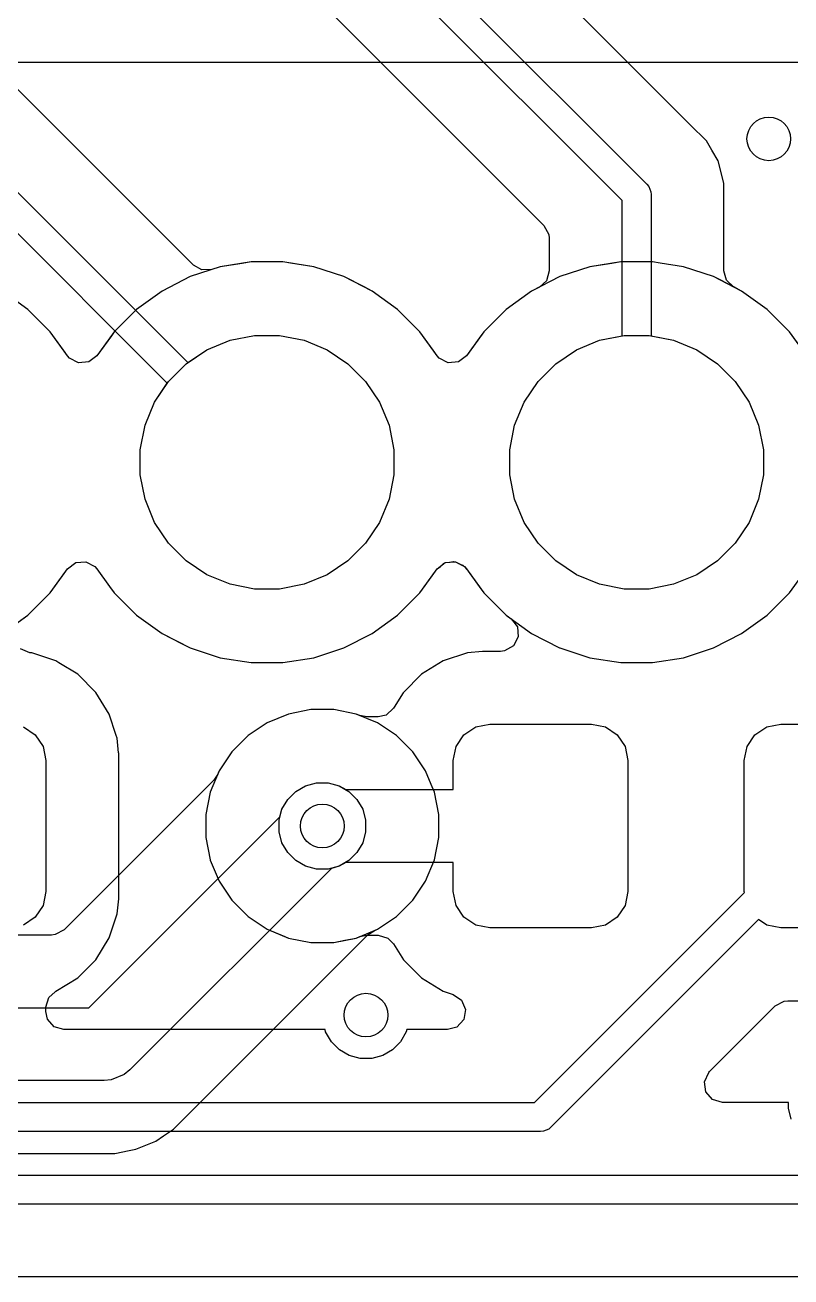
# Model space of a CAD drawing. Header units: inches. Extents: x 6.57 to 9.79, y -8.72 to -3.17.
# Drawn here: x 9.0731 to 9.2803, y -8.7244 to -8.3856 of the extents above; entities that cross this region are included whole.
import ezdxf

# ---------------------------------------------------------------- set-up
doc = ezdxf.new("R2010")
doc.units = ezdxf.units.IN
doc.header["$MEASUREMENT"] = 0
doc.layers.add('In1.Cu', color=91, linetype='CONTINUOUS', true_color=0x7fc87f)

msp = doc.modelspace()

# ---------------------------------------------------------------- linework, layer by layer
at = {"layer": 'In1.Cu', "linetype": 'CONTINUOUS'}
for p, q in [((8.69281, -8.0526), (9.11717, -8.47695)), ((9.1116, -8.48252), (8.68609, -8.05701)), ((9.25293, -8.41241), (9.01345, -8.17293)), ((8.99231, -8.17966), (9.24137, -8.42871)), ((9.23465, -8.43313), (8.98559, -8.18407)), ((9.11869, -8.45061), (8.97206, -8.30398)), ((9.09191, -8.31826), (9.21351, -8.43986)), ((8.59064, -8.39569), (9.4672, -8.39569)), ((9.2531, -8.41258), (9.25293, -8.41241)), ((9.25293, -8.41241), (9.25293, -8.41241)), ((9.2575, -8.41698), (9.2531, -8.41258)), ((9.2531, -8.41258), (9.2531, -8.41258)), ((9.25896, -8.41951), (9.2575, -8.41698)), ((9.26061, -8.42237), (9.25896, -8.41951)), ((9.26222, -8.42838), (9.26061, -8.42237)), ((9.24137, -8.42871), (9.24186, -8.42931)), ((9.26222, -8.435), (9.26222, -8.42838)), ((9.26222, -8.42838), (9.26222, -8.42838)), ((9.24186, -8.42931), (9.24244, -8.43073)), ((9.24244, -8.43073), (9.24252, -8.4315)), ((9.24252, -8.4315), (9.24252, -8.46971)), ((9.23465, -8.46971), (9.23465, -8.43313)), ((9.26222, -8.45216), (9.26222, -8.435)), ((9.26222, -8.435), (9.26222, -8.435)), ((9.21351, -8.43986), (9.21483, -8.44227)), ((9.21483, -8.44227), (9.21494, -8.44331)), ((9.21494, -8.44331), (9.21494, -8.45216)), ((9.12589, -8.45107), (9.11778, -8.4537)), ((9.12589, -8.45107), (9.11778, -8.4537)), ((9.12589, -8.45107), (9.11778, -8.4537)), ((9.1209, -8.45187), (9.11869, -8.45061)), ((9.12365, -8.4518), (9.1209, -8.45187)), ((9.12589, -8.45107), (9.12365, -8.4518)), ((9.13374, -8.44982), (9.12589, -8.45107)), ((9.13189, -8.45012), (9.12589, -8.45107)), ((9.13151, -8.45018), (9.12589, -8.45107)), ((9.13151, -8.45018), (9.12589, -8.45107)), ((9.12589, -8.45107), (9.12589, -8.45107)), ((9.12589, -8.45107), (9.12589, -8.45107)), ((9.12589, -8.45107), (9.12589, -8.45107)), ((9.13432, -8.44973), (9.13151, -8.45018)), ((9.13432, -8.44973), (9.13151, -8.45018)), ((9.13432, -8.44973), (9.13189, -8.45012)), ((9.13432, -8.44973), (9.13374, -8.44982)), ((9.14285, -8.44973), (9.13432, -8.44973)), ((9.14285, -8.44973), (9.13432, -8.44973)), ((9.14285, -8.44973), (9.13432, -8.44973)), ((9.14285, -8.44973), (9.13432, -8.44973)), ((9.14496, -8.45007), (9.14285, -8.44973)), ((9.14342, -8.44982), (9.14285, -8.44973)), ((9.14496, -8.45007), (9.14285, -8.44973)), ((9.14496, -8.45007), (9.14285, -8.44973)), ((9.15128, -8.45107), (9.14342, -8.44982)), ((9.15128, -8.45107), (9.14496, -8.45007)), ((9.15128, -8.45107), (9.14496, -8.45007)), ((9.15128, -8.45107), (9.14496, -8.45007)), ((9.15939, -8.4537), (9.15128, -8.45107)), ((9.15939, -8.4537), (9.15128, -8.45107)), ((9.15939, -8.4537), (9.15128, -8.45107)), ((9.15939, -8.4537), (9.15128, -8.45107)), ((9.21494, -8.45216), (9.21417, -8.4548)), ((9.22589, -8.45107), (9.21778, -8.4537)), ((9.22589, -8.45107), (9.21778, -8.4537)), ((9.22589, -8.45107), (9.21778, -8.4537)), ((9.23189, -8.45012), (9.22589, -8.45107)), ((9.23151, -8.45018), (9.22589, -8.45107)), ((9.23151, -8.45018), (9.22589, -8.45107)), ((9.22589, -8.45107), (9.22589, -8.45107)), ((9.22589, -8.45107), (9.22589, -8.45107)), ((9.22589, -8.45107), (9.22589, -8.45107)), ((9.23432, -8.44973), (9.23151, -8.45018)), ((9.23432, -8.44973), (9.23151, -8.45018)), ((9.23432, -8.44973), (9.23189, -8.45012)), ((9.24285, -8.44973), (9.23432, -8.44973)), ((9.24285, -8.44973), (9.23432, -8.44973)), ((9.24285, -8.44973), (9.23432, -8.44973)), ((9.24496, -8.45007), (9.24285, -8.44973)), ((9.24496, -8.45007), (9.24285, -8.44973)), ((9.24496, -8.45007), (9.24285, -8.44973)), ((9.25128, -8.45107), (9.24496, -8.45007)), ((9.25128, -8.45107), (9.24496, -8.45007)), ((9.25128, -8.45107), (9.24496, -8.45007)), ((9.25939, -8.4537), (9.25128, -8.45107)), ((9.25939, -8.4537), (9.25128, -8.45107)), ((9.25939, -8.4537), (9.25128, -8.45107)), ((9.26289, -8.45462), (9.26222, -8.45216)), ((9.11778, -8.4537), (9.11017, -8.45758)), ((9.11778, -8.4537), (9.11017, -8.45758)), ((9.11778, -8.4537), (9.11017, -8.45758)), ((9.16487, -8.45649), (9.15939, -8.4537)), ((9.16699, -8.45758), (9.15939, -8.4537)), ((9.16699, -8.45758), (9.15939, -8.4537)), ((9.16699, -8.45758), (9.15939, -8.4537)), ((9.21778, -8.4537), (9.21017, -8.45758)), ((9.21778, -8.4537), (9.21017, -8.45758)), ((9.21778, -8.4537), (9.21017, -8.45758)), ((9.21417, -8.4548), (9.21228, -8.45651)), ((9.26487, -8.45649), (9.25939, -8.4537)), ((9.26699, -8.45758), (9.25939, -8.4537)), ((9.26699, -8.45758), (9.25939, -8.4537)), ((9.26489, -8.45651), (9.26289, -8.45462)), ((9.07389, -8.46259), (9.06699, -8.45758)), ((9.07389, -8.46259), (9.06699, -8.45758)), ((9.07389, -8.46259), (9.06699, -8.45758)), ((9.11017, -8.45758), (9.10327, -8.46259)), ((9.11017, -8.45758), (9.10327, -8.46259)), ((9.11017, -8.45758), (9.10327, -8.46259)), ((9.16699, -8.45758), (9.16487, -8.45649)), ((9.17389, -8.46259), (9.16699, -8.45758)), ((9.17389, -8.46259), (9.16699, -8.45758)), ((9.16699, -8.45758), (9.16699, -8.45758)), ((9.17389, -8.46259), (9.16699, -8.45758)), ((9.17389, -8.46259), (9.16699, -8.45758)), ((9.21017, -8.45758), (9.20327, -8.46259)), ((9.21017, -8.45758), (9.20327, -8.46259)), ((9.21017, -8.45758), (9.20327, -8.46259)), ((9.21017, -8.45758), (9.20327, -8.46259)), ((9.21228, -8.45651), (9.21017, -8.45758)), ((9.26699, -8.45758), (9.26487, -8.45649)), ((9.26699, -8.45758), (9.26489, -8.45651)), ((9.27389, -8.46259), (9.26699, -8.45758)), ((9.27389, -8.46259), (9.26699, -8.45758)), ((9.26699, -8.45758), (9.26699, -8.45758)), ((9.26699, -8.45758), (9.26699, -8.45758)), ((9.27389, -8.46259), (9.26699, -8.45758)), ((9.27389, -8.46259), (9.26699, -8.45758)), ((9.07993, -8.46862), (9.07389, -8.46259)), ((9.07993, -8.46862), (9.07389, -8.46259)), ((9.07993, -8.46862), (9.07389, -8.46259)), ((9.10327, -8.46259), (9.09724, -8.46862)), ((9.10327, -8.46259), (9.09724, -8.46862)), ((9.10327, -8.46259), (9.09724, -8.46862)), ((9.17993, -8.46862), (9.17389, -8.46259)), ((9.17993, -8.46862), (9.17389, -8.46259)), ((9.17993, -8.46862), (9.17389, -8.46259)), ((9.17993, -8.46862), (9.17389, -8.46259)), ((9.20327, -8.46259), (9.19724, -8.46862)), ((9.20327, -8.46259), (9.19724, -8.46862)), ((9.20327, -8.46259), (9.19724, -8.46862)), ((9.20327, -8.46259), (9.19724, -8.46862)), ((9.27993, -8.46862), (9.27389, -8.46259)), ((9.27993, -8.46862), (9.27389, -8.46259)), ((9.27993, -8.46862), (9.27389, -8.46259)), ((9.27993, -8.46862), (9.27389, -8.46259)), ((9.08373, -8.47386), (9.07993, -8.46862)), ((9.08351, -8.47356), (9.07993, -8.46862)), ((9.08373, -8.47386), (9.07993, -8.46862)), ((9.09724, -8.46862), (9.09442, -8.47251)), ((9.09724, -8.46862), (9.09442, -8.47251)), ((9.09724, -8.46862), (9.09646, -8.4697)), ((9.09724, -8.46862), (9.09724, -8.46862)), ((9.09724, -8.46862), (9.09724, -8.46862)), ((9.09724, -8.46862), (9.09724, -8.46862)), ((9.09724, -8.46862), (9.09724, -8.46862)), ((9.09724, -8.46862), (9.09724, -8.46862)), ((9.09724, -8.46862), (9.09724, -8.46862)), ((9.18373, -8.47386), (9.17993, -8.46862)), ((9.18351, -8.47356), (9.17993, -8.46862)), ((9.18373, -8.47386), (9.17993, -8.46862)), ((9.18373, -8.47386), (9.17993, -8.46862)), ((9.19724, -8.46862), (9.19442, -8.47251)), ((9.19724, -8.46862), (9.19442, -8.47251)), ((9.19724, -8.46862), (9.19442, -8.47251)), ((9.19724, -8.46862), (9.19646, -8.4697)), ((9.19724, -8.46862), (9.19724, -8.46862)), ((9.19724, -8.46862), (9.19724, -8.46862)), ((9.19724, -8.46862), (9.19724, -8.46862)), ((9.19724, -8.46862), (9.19724, -8.46862)), ((9.19724, -8.46862), (9.19724, -8.46862)), ((9.19724, -8.46862), (9.19724, -8.46862)), ((9.19724, -8.46862), (9.19724, -8.46862)), ((9.19724, -8.46862), (9.19724, -8.46862)), ((9.28373, -8.47386), (9.27993, -8.46862)), ((9.28351, -8.47356), (9.27993, -8.46862)), ((9.28373, -8.47386), (9.27993, -8.46862)), ((9.28373, -8.47386), (9.27993, -8.46862)), ((9.09646, -8.4697), (9.09253, -8.4751)), ((9.09442, -8.47251), (9.09253, -8.4751)), ((9.09442, -8.47251), (9.09253, -8.4751)), ((9.12232, -8.47351), (9.12857, -8.47092)), ((9.12232, -8.47351), (9.12857, -8.47092)), ((9.12232, -8.47351), (9.12857, -8.47092)), ((9.12232, -8.47351), (9.12857, -8.47092)), ((9.12857, -8.47092), (9.1352, -8.4696)), ((9.12857, -8.47092), (9.1352, -8.4696)), ((9.12857, -8.47092), (9.1352, -8.4696)), ((9.12857, -8.47092), (9.1352, -8.4696)), ((9.1352, -8.4696), (9.14196, -8.4696)), ((9.1352, -8.4696), (9.14196, -8.4696)), ((9.1352, -8.4696), (9.14196, -8.4696)), ((9.1352, -8.4696), (9.14196, -8.4696)), ((9.14196, -8.4696), (9.1486, -8.47092)), ((9.14196, -8.4696), (9.1486, -8.47092)), ((9.14196, -8.4696), (9.1486, -8.47092)), ((9.14196, -8.4696), (9.1486, -8.47092)), ((9.1486, -8.47092), (9.15485, -8.47351)), ((9.1486, -8.47092), (9.15485, -8.47351)), ((9.1486, -8.47092), (9.15485, -8.47351)), ((9.1486, -8.47092), (9.15485, -8.47351)), ((9.19646, -8.4697), (9.19253, -8.4751)), ((9.19442, -8.47251), (9.19253, -8.4751)), ((9.19442, -8.47251), (9.19253, -8.4751)), ((9.19442, -8.47251), (9.19253, -8.4751)), ((9.22232, -8.47351), (9.22857, -8.47092)), ((9.22232, -8.47351), (9.22857, -8.47092)), ((9.22232, -8.47351), (9.22857, -8.47092)), ((9.22232, -8.47351), (9.22857, -8.47092)), ((9.22857, -8.47092), (9.2352, -8.4696)), ((9.22857, -8.47092), (9.2352, -8.4696)), ((9.22857, -8.47092), (9.2352, -8.4696)), ((9.22857, -8.47092), (9.23465, -8.46971)), ((9.2352, -8.4696), (9.24196, -8.4696)), ((9.2352, -8.4696), (9.24196, -8.4696)), ((9.2352, -8.4696), (9.24196, -8.4696)), ((9.24196, -8.4696), (9.2486, -8.47092)), ((9.24196, -8.4696), (9.2486, -8.47092)), ((9.24196, -8.4696), (9.2486, -8.47092)), ((9.24252, -8.46971), (9.2486, -8.47092)), ((9.2486, -8.47092), (9.25485, -8.47351)), ((9.2486, -8.47092), (9.25485, -8.47351)), ((9.2486, -8.47092), (9.25485, -8.47351)), ((9.2486, -8.47092), (9.25485, -8.47351)), ((9.08463, -8.4751), (9.08351, -8.47356)), ((9.08463, -8.4751), (9.08373, -8.47386)), ((9.08463, -8.4751), (9.08373, -8.47386)), ((9.08518, -8.47573), (9.08463, -8.4751)), ((9.08518, -8.47573), (9.08463, -8.4751)), ((9.08518, -8.47573), (9.08463, -8.4751)), ((9.08761, -8.47702), (9.08518, -8.47573)), ((9.08761, -8.47702), (9.08518, -8.47573)), ((9.08761, -8.47702), (9.08518, -8.47573)), ((9.09253, -8.4751), (9.09035, -8.47678)), ((9.09253, -8.4751), (9.09035, -8.47678)), ((9.09253, -8.4751), (9.09035, -8.47678)), ((9.1167, -8.47727), (9.12232, -8.47351)), ((9.1167, -8.47727), (9.12232, -8.47351)), ((9.1167, -8.47727), (9.12232, -8.47351)), ((9.11717, -8.47695), (9.12232, -8.47351)), ((9.15485, -8.47351), (9.16047, -8.47727)), ((9.15485, -8.47351), (9.16047, -8.47727)), ((9.15485, -8.47351), (9.16047, -8.47727)), ((9.15485, -8.47351), (9.16047, -8.47727)), ((9.18463, -8.4751), (9.18351, -8.47356)), ((9.18463, -8.4751), (9.18373, -8.47386)), ((9.18463, -8.4751), (9.18373, -8.47386)), ((9.18463, -8.4751), (9.18373, -8.47386)), ((9.18518, -8.47573), (9.18463, -8.4751)), ((9.18518, -8.47573), (9.18463, -8.4751)), ((9.18518, -8.47573), (9.18463, -8.4751)), ((9.18518, -8.47573), (9.18463, -8.4751)), ((9.18761, -8.47702), (9.18518, -8.47573)), ((9.18761, -8.47702), (9.18518, -8.47573)), ((9.18761, -8.47702), (9.18518, -8.47573)), ((9.18761, -8.47702), (9.18518, -8.47573)), ((9.19253, -8.4751), (9.19035, -8.47678)), ((9.19253, -8.4751), (9.19035, -8.47678)), ((9.19253, -8.4751), (9.19035, -8.47678)), ((9.19253, -8.4751), (9.19035, -8.47678)), ((9.2167, -8.47727), (9.22232, -8.47351)), ((9.2167, -8.47727), (9.22232, -8.47351)), ((9.2167, -8.47727), (9.22232, -8.47351)), ((9.2167, -8.47727), (9.22232, -8.47351)), ((9.25485, -8.47351), (9.26047, -8.47727)), ((9.25485, -8.47351), (9.26047, -8.47727)), ((9.25485, -8.47351), (9.26047, -8.47727)), ((9.25485, -8.47351), (9.26047, -8.47727)), ((9.09035, -8.47678), (9.08761, -8.47702)), ((9.09035, -8.47678), (9.08761, -8.47702)), ((9.09035, -8.47678), (9.08761, -8.47702)), ((9.11191, -8.48205), (9.1167, -8.47727)), ((9.11191, -8.48205), (9.1167, -8.47727)), ((9.11191, -8.48205), (9.1167, -8.47727)), ((9.16047, -8.47727), (9.16525, -8.48205)), ((9.16047, -8.47727), (9.16525, -8.48205)), ((9.16047, -8.47727), (9.16525, -8.48205)), ((9.16047, -8.47727), (9.16525, -8.48205)), ((9.19035, -8.47678), (9.18761, -8.47702)), ((9.19035, -8.47678), (9.18761, -8.47702)), ((9.19035, -8.47678), (9.18761, -8.47702)), ((9.19035, -8.47678), (9.18761, -8.47702)), ((9.21191, -8.48205), (9.2167, -8.47727)), ((9.21191, -8.48205), (9.2167, -8.47727)), ((9.21191, -8.48205), (9.2167, -8.47727)), ((9.21191, -8.48205), (9.2167, -8.47727)), ((9.26047, -8.47727), (9.26525, -8.48205)), ((9.26047, -8.47727), (9.26525, -8.48205)), ((9.26047, -8.47727), (9.26525, -8.48205)), ((9.26047, -8.47727), (9.26525, -8.48205)), ((9.10816, -8.48767), (9.11191, -8.48205)), ((9.10816, -8.48767), (9.11191, -8.48205)), ((9.10816, -8.48767), (9.11191, -8.48205)), ((9.10816, -8.48767), (9.1116, -8.48252)), ((9.16525, -8.48205), (9.16901, -8.48767)), ((9.16525, -8.48205), (9.16901, -8.48767)), ((9.16525, -8.48205), (9.16901, -8.48767)), ((9.16525, -8.48205), (9.16901, -8.48767)), ((9.20816, -8.48767), (9.21191, -8.48205)), ((9.20816, -8.48767), (9.21191, -8.48205)), ((9.20816, -8.48767), (9.21191, -8.48205)), ((9.20816, -8.48767), (9.21191, -8.48205)), ((9.26525, -8.48205), (9.26901, -8.48767)), ((9.26525, -8.48205), (9.26901, -8.48767)), ((9.26525, -8.48205), (9.26901, -8.48767)), ((9.26525, -8.48205), (9.26901, -8.48767)), ((9.10557, -8.49392), (9.10816, -8.48767)), ((9.10557, -8.49392), (9.10816, -8.48767)), ((9.10557, -8.49392), (9.10816, -8.48767)), ((9.10557, -8.49392), (9.10816, -8.48767)), ((9.16901, -8.48767), (9.1716, -8.49392)), ((9.16901, -8.48767), (9.1716, -8.49392)), ((9.16901, -8.48767), (9.1716, -8.49392)), ((9.16901, -8.48767), (9.1716, -8.49392)), ((9.20557, -8.49392), (9.20816, -8.48767)), ((9.20557, -8.49392), (9.20816, -8.48767)), ((9.20557, -8.49392), (9.20816, -8.48767)), ((9.20557, -8.49392), (9.20816, -8.48767)), ((9.26901, -8.48767), (9.2716, -8.49392)), ((9.26901, -8.48767), (9.2716, -8.49392)), ((9.26901, -8.48767), (9.2716, -8.49392)), ((9.26901, -8.48767), (9.2716, -8.49392)), ((9.10425, -8.50056), (9.10557, -8.49392)), ((9.10425, -8.50056), (9.10557, -8.49392)), ((9.10425, -8.50056), (9.10557, -8.49392)), ((9.10425, -8.50056), (9.10557, -8.49392)), ((9.1716, -8.49392), (9.17292, -8.50056)), ((9.1716, -8.49392), (9.17292, -8.50056)), ((9.1716, -8.49392), (9.17292, -8.50056)), ((9.1716, -8.49392), (9.17292, -8.50056)), ((9.20425, -8.50056), (9.20557, -8.49392)), ((9.20425, -8.50056), (9.20557, -8.49392)), ((9.20425, -8.50056), (9.20557, -8.49392)), ((9.20425, -8.50056), (9.20557, -8.49392)), ((9.2716, -8.49392), (9.27292, -8.50056)), ((9.2716, -8.49392), (9.27292, -8.50056)), ((9.2716, -8.49392), (9.27292, -8.50056)), ((9.2716, -8.49392), (9.27292, -8.50056)), ((9.10425, -8.50732), (9.10425, -8.50056)), ((9.10425, -8.50732), (9.10425, -8.50056)), ((9.10425, -8.50732), (9.10425, -8.50056)), ((9.10425, -8.50732), (9.10425, -8.50056)), ((9.17292, -8.50056), (9.17292, -8.50732)), ((9.17292, -8.50056), (9.17292, -8.50732)), ((9.17292, -8.50056), (9.17292, -8.50732)), ((9.17292, -8.50056), (9.17292, -8.50732)), ((9.20425, -8.50732), (9.20425, -8.50056)), ((9.20425, -8.50732), (9.20425, -8.50056)), ((9.20425, -8.50732), (9.20425, -8.50056)), ((9.20425, -8.50732), (9.20425, -8.50056)), ((9.27292, -8.50056), (9.27292, -8.50732)), ((9.27292, -8.50056), (9.27292, -8.50732)), ((9.27292, -8.50056), (9.27292, -8.50732)), ((9.27292, -8.50056), (9.27292, -8.50732)), ((9.10557, -8.51395), (9.10425, -8.50732)), ((9.10557, -8.51395), (9.10425, -8.50732)), ((9.10557, -8.51395), (9.10425, -8.50732)), ((9.10557, -8.51395), (9.10425, -8.50732)), ((9.17292, -8.50732), (9.1716, -8.51395)), ((9.17292, -8.50732), (9.1716, -8.51395)), ((9.17292, -8.50732), (9.1716, -8.51395)), ((9.17292, -8.50732), (9.1716, -8.51395)), ((9.20557, -8.51395), (9.20425, -8.50732)), ((9.20557, -8.51395), (9.20425, -8.50732)), ((9.20557, -8.51395), (9.20425, -8.50732)), ((9.20557, -8.51395), (9.20425, -8.50732)), ((9.27292, -8.50732), (9.2716, -8.51395)), ((9.27292, -8.50732), (9.2716, -8.51395)), ((9.27292, -8.50732), (9.2716, -8.51395)), ((9.27292, -8.50732), (9.2716, -8.51395)), ((9.10816, -8.5202), (9.10557, -8.51395)), ((9.10816, -8.5202), (9.10557, -8.51395)), ((9.10816, -8.5202), (9.10557, -8.51395)), ((9.10816, -8.5202), (9.10557, -8.51395)), ((9.1716, -8.51395), (9.16901, -8.5202)), ((9.1716, -8.51395), (9.16901, -8.5202)), ((9.1716, -8.51395), (9.16901, -8.5202)), ((9.1716, -8.51395), (9.16901, -8.5202)), ((9.20816, -8.5202), (9.20557, -8.51395)), ((9.20816, -8.5202), (9.20557, -8.51395)), ((9.20816, -8.5202), (9.20557, -8.51395)), ((9.20816, -8.5202), (9.20557, -8.51395)), ((9.2716, -8.51395), (9.26901, -8.5202)), ((9.2716, -8.51395), (9.26901, -8.5202)), ((9.2716, -8.51395), (9.26901, -8.5202)), ((9.2716, -8.51395), (9.26901, -8.5202)), ((9.11191, -8.52582), (9.10816, -8.5202)), ((9.11191, -8.52582), (9.10816, -8.5202)), ((9.11191, -8.52582), (9.10816, -8.5202)), ((9.11191, -8.52582), (9.10816, -8.5202)), ((9.16901, -8.5202), (9.16525, -8.52582)), ((9.16901, -8.5202), (9.16525, -8.52582)), ((9.16901, -8.5202), (9.16525, -8.52582)), ((9.16901, -8.5202), (9.16525, -8.52582)), ((9.21191, -8.52582), (9.20816, -8.5202)), ((9.21191, -8.52582), (9.20816, -8.5202)), ((9.21191, -8.52582), (9.20816, -8.5202)), ((9.21191, -8.52582), (9.20816, -8.5202)), ((9.26901, -8.5202), (9.26525, -8.52582)), ((9.26901, -8.5202), (9.26525, -8.52582)), ((9.26901, -8.5202), (9.26525, -8.52582)), ((9.26901, -8.5202), (9.26525, -8.52582)), ((9.1167, -8.53061), (9.11191, -8.52582)), ((9.1167, -8.53061), (9.11191, -8.52582)), ((9.1167, -8.53061), (9.11191, -8.52582)), ((9.1167, -8.53061), (9.11191, -8.52582)), ((9.16525, -8.52582), (9.16047, -8.53061)), ((9.16525, -8.52582), (9.16047, -8.53061)), ((9.16525, -8.52582), (9.16047, -8.53061)), ((9.16525, -8.52582), (9.16047, -8.53061)), ((9.2167, -8.53061), (9.21191, -8.52582)), ((9.2167, -8.53061), (9.21191, -8.52582)), ((9.2167, -8.53061), (9.21191, -8.52582)), ((9.2167, -8.53061), (9.21191, -8.52582)), ((9.26525, -8.52582), (9.26047, -8.53061)), ((9.26525, -8.52582), (9.26047, -8.53061)), ((9.26525, -8.52582), (9.26047, -8.53061)), ((9.26525, -8.52582), (9.26047, -8.53061)), ((9.08328, -8.53463), (9.08463, -8.53277)), ((9.08328, -8.53463), (9.08463, -8.53277)), ((9.08328, -8.53463), (9.08463, -8.53277)), ((9.08344, -8.53441), (9.08463, -8.53277)), ((9.08463, -8.53277), (9.08681, -8.53109)), ((9.08463, -8.53277), (9.08681, -8.53109)), ((9.08463, -8.53277), (9.08681, -8.53109)), ((9.08463, -8.53277), (9.08681, -8.53109)), ((9.08681, -8.53109), (9.08955, -8.53086)), ((9.08681, -8.53109), (9.08955, -8.53086)), ((9.08681, -8.53109), (9.08955, -8.53086)), ((9.08681, -8.53109), (9.08955, -8.53086)), ((9.08955, -8.53086), (9.09199, -8.53214)), ((9.08955, -8.53086), (9.09199, -8.53214)), ((9.08955, -8.53086), (9.09199, -8.53214)), ((9.08955, -8.53086), (9.09199, -8.53214)), ((9.09199, -8.53214), (9.09253, -8.53277)), ((9.09199, -8.53214), (9.09253, -8.53277)), ((9.09199, -8.53214), (9.09253, -8.53277)), ((9.09199, -8.53214), (9.09253, -8.53277)), ((9.09253, -8.53277), (9.096, -8.53755)), ((9.09253, -8.53277), (9.096, -8.53755)), ((9.09253, -8.53277), (9.096, -8.53755)), ((9.09253, -8.53277), (9.096, -8.53755)), ((9.12232, -8.53436), (9.1167, -8.53061)), ((9.12232, -8.53436), (9.1167, -8.53061)), ((9.12232, -8.53436), (9.1167, -8.53061)), ((9.12232, -8.53436), (9.1167, -8.53061)), ((9.16047, -8.53061), (9.15485, -8.53436)), ((9.16047, -8.53061), (9.15485, -8.53436)), ((9.16047, -8.53061), (9.15485, -8.53436)), ((9.16047, -8.53061), (9.15485, -8.53436)), ((9.18328, -8.53463), (9.18463, -8.53277)), ((9.18328, -8.53463), (9.18463, -8.53277)), ((9.18328, -8.53463), (9.18463, -8.53277)), ((9.18344, -8.53441), (9.18463, -8.53277)), ((9.18463, -8.53277), (9.18681, -8.53109)), ((9.18463, -8.53277), (9.18681, -8.53109)), ((9.18463, -8.53277), (9.18681, -8.53109)), ((9.18463, -8.53277), (9.18551, -8.5321)), ((9.18551, -8.5321), (9.1863, -8.53132)), ((9.1863, -8.53132), (9.18658, -8.53127)), ((9.18658, -8.53127), (9.18681, -8.53109)), ((9.18681, -8.53109), (9.18955, -8.53086)), ((9.18681, -8.53109), (9.18955, -8.53086)), ((9.18681, -8.53109), (9.18955, -8.53086)), ((9.18681, -8.53109), (9.18791, -8.531)), ((9.18791, -8.531), (9.189, -8.53078)), ((9.189, -8.53078), (9.18927, -8.53088)), ((9.18927, -8.53088), (9.18955, -8.53086)), ((9.18955, -8.53086), (9.19199, -8.53214)), ((9.18955, -8.53086), (9.19053, -8.53137)), ((9.18955, -8.53086), (9.19199, -8.53214)), ((9.18955, -8.53086), (9.19199, -8.53214)), ((9.19053, -8.53137), (9.19156, -8.53178)), ((9.19156, -8.53178), (9.19185, -8.53207)), ((9.19185, -8.53207), (9.19199, -8.53214)), ((9.19199, -8.53214), (9.19253, -8.53277)), ((9.19199, -8.53214), (9.1925, -8.53274)), ((9.19199, -8.53214), (9.19253, -8.53277)), ((9.19199, -8.53214), (9.19253, -8.53277)), ((9.1925, -8.53274), (9.19252, -8.53276)), ((9.19252, -8.53276), (9.19253, -8.53276)), ((9.19253, -8.53276), (9.19724, -8.53925)), ((9.19253, -8.53277), (9.196, -8.53755)), ((9.19253, -8.53277), (9.196, -8.53755)), ((9.19253, -8.53277), (9.196, -8.53755)), ((9.22232, -8.53436), (9.2167, -8.53061)), ((9.22232, -8.53436), (9.2167, -8.53061)), ((9.22232, -8.53436), (9.2167, -8.53061)), ((9.22232, -8.53436), (9.2167, -8.53061)), ((9.26047, -8.53061), (9.25485, -8.53436)), ((9.26047, -8.53061), (9.25485, -8.53436)), ((9.26047, -8.53061), (9.25485, -8.53436)), ((9.26047, -8.53061), (9.25485, -8.53436)), ((9.07993, -8.53925), (9.08344, -8.53441)), ((9.07993, -8.53925), (9.08328, -8.53463)), ((9.07993, -8.53925), (9.08328, -8.53463)), ((9.07993, -8.53925), (9.08328, -8.53463)), ((9.12857, -8.53695), (9.12232, -8.53436)), ((9.12857, -8.53695), (9.12232, -8.53436)), ((9.12857, -8.53695), (9.12232, -8.53436)), ((9.12857, -8.53695), (9.12232, -8.53436)), ((9.1352, -8.53827), (9.12857, -8.53695)), ((9.1352, -8.53827), (9.12857, -8.53695)), ((9.1352, -8.53827), (9.12857, -8.53695)), ((9.1352, -8.53827), (9.12857, -8.53695)), ((9.1486, -8.53695), (9.14196, -8.53827)), ((9.1486, -8.53695), (9.14196, -8.53827)), ((9.1486, -8.53695), (9.14196, -8.53827)), ((9.1486, -8.53695), (9.14196, -8.53827)), ((9.15485, -8.53436), (9.1486, -8.53695)), ((9.15485, -8.53436), (9.1486, -8.53695)), ((9.15485, -8.53436), (9.1486, -8.53695)), ((9.15485, -8.53436), (9.1486, -8.53695)), ((9.17993, -8.53925), (9.18344, -8.53441)), ((9.17993, -8.53925), (9.18328, -8.53463)), ((9.17993, -8.53925), (9.18328, -8.53463)), ((9.17993, -8.53925), (9.18328, -8.53463)), ((9.22857, -8.53695), (9.22232, -8.53436)), ((9.22857, -8.53695), (9.22232, -8.53436)), ((9.22857, -8.53695), (9.22232, -8.53436)), ((9.22857, -8.53695), (9.22232, -8.53436)), ((9.2352, -8.53827), (9.22857, -8.53695)), ((9.2352, -8.53827), (9.22857, -8.53695)), ((9.2352, -8.53827), (9.22857, -8.53695)), ((9.2352, -8.53827), (9.22857, -8.53695)), ((9.2486, -8.53695), (9.24196, -8.53827)), ((9.2486, -8.53695), (9.24196, -8.53827)), ((9.2486, -8.53695), (9.24196, -8.53827)), ((9.2486, -8.53695), (9.24196, -8.53827)), ((9.25485, -8.53436), (9.2486, -8.53695)), ((9.25485, -8.53436), (9.2486, -8.53695)), ((9.25485, -8.53436), (9.2486, -8.53695)), ((9.25485, -8.53436), (9.2486, -8.53695)), ((9.27993, -8.53925), (9.28328, -8.53463)), ((9.27993, -8.53925), (9.28328, -8.53463)), ((9.27993, -8.53925), (9.28328, -8.53463)), ((9.07389, -8.54528), (9.07993, -8.53925)), ((9.07389, -8.54528), (9.07993, -8.53925)), ((9.07389, -8.54528), (9.07993, -8.53925)), ((9.07389, -8.54528), (9.07993, -8.53925)), ((9.096, -8.53755), (9.09724, -8.53925)), ((9.096, -8.53755), (9.09724, -8.53925)), ((9.096, -8.53755), (9.09724, -8.53925)), ((9.096, -8.53755), (9.09724, -8.53925)), ((9.09724, -8.53925), (9.10327, -8.54528)), ((9.09724, -8.53925), (9.10327, -8.54528)), ((9.09724, -8.53925), (9.10327, -8.54528)), ((9.09724, -8.53925), (9.10327, -8.54528)), ((9.14196, -8.53827), (9.1352, -8.53827)), ((9.14196, -8.53827), (9.1352, -8.53827)), ((9.14196, -8.53827), (9.1352, -8.53827)), ((9.14196, -8.53827), (9.1352, -8.53827)), ((9.17389, -8.54528), (9.17993, -8.53925)), ((9.17389, -8.54528), (9.17993, -8.53925)), ((9.17389, -8.54528), (9.17993, -8.53925)), ((9.17389, -8.54528), (9.17993, -8.53925)), ((9.196, -8.53755), (9.19724, -8.53925)), ((9.196, -8.53755), (9.19724, -8.53925)), ((9.196, -8.53755), (9.19724, -8.53925)), ((9.19724, -8.53925), (9.20327, -8.54528)), ((9.19724, -8.53925), (9.20327, -8.54528)), ((9.19724, -8.53925), (9.20327, -8.54528)), ((9.19724, -8.53925), (9.20327, -8.54528)), ((9.24196, -8.53827), (9.2352, -8.53827)), ((9.24196, -8.53827), (9.2352, -8.53827)), ((9.24196, -8.53827), (9.2352, -8.53827)), ((9.24196, -8.53827), (9.2352, -8.53827)), ((9.27389, -8.54528), (9.27993, -8.53925)), ((9.27389, -8.54528), (9.27993, -8.53925)), ((9.27389, -8.54528), (9.27993, -8.53925)), ((9.06699, -8.5503), (9.07389, -8.54528)), ((9.06699, -8.5503), (9.07389, -8.54528)), ((9.06699, -8.5503), (9.07389, -8.54528)), ((9.07201, -8.54665), (9.07389, -8.54528)), ((9.10327, -8.54528), (9.11017, -8.5503)), ((9.10327, -8.54528), (9.11017, -8.5503)), ((9.10327, -8.54528), (9.11017, -8.5503)), ((9.10327, -8.54528), (9.11017, -8.5503)), ((9.16699, -8.5503), (9.17389, -8.54528)), ((9.16699, -8.5503), (9.17389, -8.54528)), ((9.16699, -8.5503), (9.17389, -8.54528)), ((9.16699, -8.5503), (9.17389, -8.54528)), ((9.20327, -8.54528), (9.21017, -8.5503)), ((9.20327, -8.54528), (9.20463, -8.54627)), ((9.20327, -8.54528), (9.21017, -8.5503)), ((9.20327, -8.54528), (9.21017, -8.5503)), ((9.20463, -8.54627), (9.20631, -8.54845)), ((9.26699, -8.5503), (9.27389, -8.54528)), ((9.26699, -8.5503), (9.27389, -8.54528)), ((9.26699, -8.5503), (9.27389, -8.54528)), ((9.11017, -8.5503), (9.11774, -8.55415)), ((9.11017, -8.5503), (9.11542, -8.55297)), ((9.11017, -8.5503), (9.11774, -8.55415)), ((9.11017, -8.5503), (9.11774, -8.55415)), ((9.15939, -8.55417), (9.16699, -8.5503)), ((9.15939, -8.55417), (9.16699, -8.5503)), ((9.15939, -8.55417), (9.16699, -8.5503)), ((9.15939, -8.55417), (9.16699, -8.5503)), ((9.20631, -8.54845), (9.20654, -8.55119)), ((9.21017, -8.5503), (9.21774, -8.55415)), ((9.21017, -8.5503), (9.21774, -8.55415)), ((9.21017, -8.5503), (9.21774, -8.55415)), ((9.25939, -8.55417), (9.26699, -8.5503)), ((9.25939, -8.55417), (9.26699, -8.5503)), ((9.25939, -8.55417), (9.26699, -8.5503)), ((9.11542, -8.55297), (9.11778, -8.55417)), ((9.11774, -8.55415), (9.11778, -8.55417)), ((9.11774, -8.55415), (9.11778, -8.55417)), ((9.11774, -8.55415), (9.11778, -8.55417)), ((9.11778, -8.55417), (9.12589, -8.55681)), ((9.11778, -8.55417), (9.12589, -8.55681)), ((9.11778, -8.55417), (9.12589, -8.55681)), ((9.11778, -8.55417), (9.12589, -8.55681)), ((9.15128, -8.55681), (9.15939, -8.55417)), ((9.15128, -8.55681), (9.15939, -8.55417)), ((9.15128, -8.55681), (9.15939, -8.55417)), ((9.15128, -8.55681), (9.15939, -8.55417)), ((9.15939, -8.55417), (9.15939, -8.55417)), ((9.15939, -8.55417), (9.15939, -8.55417)), ((9.15939, -8.55417), (9.15939, -8.55417)), ((9.15939, -8.55417), (9.15939, -8.55417)), ((9.15939, -8.55417), (9.15939, -8.55417)), ((9.15939, -8.55417), (9.15939, -8.55417)), ((9.15939, -8.55417), (9.15939, -8.55417)), ((9.15939, -8.55417), (9.15939, -8.55417)), ((9.20526, -8.55362), (9.20286, -8.55497)), ((9.20654, -8.55119), (9.20526, -8.55362)), ((9.21774, -8.55415), (9.21778, -8.55417)), ((9.21774, -8.55415), (9.21778, -8.55417)), ((9.21774, -8.55415), (9.21778, -8.55417)), ((9.21778, -8.55417), (9.22589, -8.55681)), ((9.21778, -8.55417), (9.22589, -8.55681)), ((9.21778, -8.55417), (9.22589, -8.55681)), ((9.25128, -8.55681), (9.25939, -8.55417)), ((9.25128, -8.55681), (9.25939, -8.55417)), ((9.25128, -8.55681), (9.25939, -8.55417)), ((9.25939, -8.55417), (9.25939, -8.55417)), ((9.25939, -8.55417), (9.25939, -8.55417)), ((9.25939, -8.55417), (9.25939, -8.55417)), ((9.25939, -8.55417), (9.25939, -8.55417)), ((9.25939, -8.55417), (9.25939, -8.55417)), ((9.25939, -8.55417), (9.25939, -8.55417)), ((9.07438, -8.55546), (9.07184, -8.55442)), ((9.07491, -8.55551), (9.07438, -8.55546)), ((9.08113, -8.55757), (9.07491, -8.55551)), ((9.07491, -8.55551), (9.07491, -8.55551)), ((9.08147, -8.55768), (9.08113, -8.55757)), ((9.12589, -8.55681), (9.12589, -8.55681)), ((9.12589, -8.55681), (9.12589, -8.55681)), ((9.12589, -8.55681), (9.13432, -8.55814)), ((9.12589, -8.55681), (9.12589, -8.55681)), ((9.12589, -8.55681), (9.12589, -8.55681)), ((9.12589, -8.55681), (9.13432, -8.55814)), ((9.12589, -8.55681), (9.12589, -8.55681)), ((9.12589, -8.55681), (9.12589, -8.55681)), ((9.12589, -8.55681), (9.13432, -8.55814)), ((9.12589, -8.55681), (9.12589, -8.55681)), ((9.12589, -8.55681), (9.12589, -8.55681)), ((9.12589, -8.55681), (9.13432, -8.55814)), ((9.14285, -8.55814), (9.15128, -8.55681)), ((9.14285, -8.55814), (9.15128, -8.55681)), ((9.14285, -8.55814), (9.15128, -8.55681)), ((9.14285, -8.55814), (9.15128, -8.55681)), ((9.15128, -8.55681), (9.15128, -8.55681)), ((9.15128, -8.55681), (9.15128, -8.55681)), ((9.15128, -8.55681), (9.15128, -8.55681)), ((9.15128, -8.55681), (9.15128, -8.55681)), ((9.15128, -8.55681), (9.15128, -8.55681)), ((9.15128, -8.55681), (9.15128, -8.55681)), ((9.15128, -8.55681), (9.15128, -8.55681)), ((9.15128, -8.55681), (9.15128, -8.55681)), ((9.1928, -8.55551), (9.18625, -8.55768)), ((9.19685, -8.5551), (9.1928, -8.55551)), ((9.1928, -8.55551), (9.1928, -8.55551)), ((9.20176, -8.5551), (9.19685, -8.5551)), ((9.19685, -8.5551), (9.19685, -8.5551)), ((9.20286, -8.55497), (9.20176, -8.5551)), ((9.22589, -8.55681), (9.22589, -8.55681)), ((9.22589, -8.55681), (9.22589, -8.55681)), ((9.22589, -8.55681), (9.23432, -8.55814)), ((9.22589, -8.55681), (9.22589, -8.55681)), ((9.22589, -8.55681), (9.22589, -8.55681)), ((9.22589, -8.55681), (9.23432, -8.55814)), ((9.22589, -8.55681), (9.22589, -8.55681)), ((9.22589, -8.55681), (9.22589, -8.55681)), ((9.22589, -8.55681), (9.23432, -8.55814)), ((9.24285, -8.55814), (9.25128, -8.55681)), ((9.24285, -8.55814), (9.25128, -8.55681)), ((9.24285, -8.55814), (9.25128, -8.55681)), ((9.25128, -8.55681), (9.25128, -8.55681)), ((9.25128, -8.55681), (9.25128, -8.55681)), ((9.25128, -8.55681), (9.25128, -8.55681)), ((9.25128, -8.55681), (9.25128, -8.55681)), ((9.25128, -8.55681), (9.25128, -8.55681)), ((9.25128, -8.55681), (9.25128, -8.55681)), ((9.08228, -8.55819), (9.08147, -8.55768)), ((9.08147, -8.55768), (9.08147, -8.55768)), ((9.08735, -8.56131), (9.08228, -8.55819)), ((9.13432, -8.55814), (9.13432, -8.55814)), ((9.13432, -8.55814), (9.14285, -8.55814)), ((9.13432, -8.55814), (9.13432, -8.55814)), ((9.13432, -8.55814), (9.14285, -8.55814)), ((9.13432, -8.55814), (9.13432, -8.55814)), ((9.13432, -8.55814), (9.14285, -8.55814)), ((9.13432, -8.55814), (9.13432, -8.55814)), ((9.13432, -8.55814), (9.14285, -8.55814)), ((9.14285, -8.55814), (9.14285, -8.55814)), ((9.14285, -8.55814), (9.14285, -8.55814)), ((9.14285, -8.55814), (9.14285, -8.55814)), ((9.14285, -8.55814), (9.14285, -8.55814)), ((9.18625, -8.55768), (9.18037, -8.56131)), ((9.18625, -8.55768), (9.18625, -8.55768)), ((9.23432, -8.55814), (9.23432, -8.55814)), ((9.23432, -8.55814), (9.24285, -8.55814)), ((9.23432, -8.55814), (9.23432, -8.55814)), ((9.23432, -8.55814), (9.24285, -8.55814)), ((9.23432, -8.55814), (9.23432, -8.55814)), ((9.23432, -8.55814), (9.24285, -8.55814)), ((9.24285, -8.55814), (9.24285, -8.55814)), ((9.24285, -8.55814), (9.24285, -8.55814)), ((9.24285, -8.55814), (9.24285, -8.55814)), ((9.09223, -8.56619), (9.08735, -8.56131)), ((9.18037, -8.56131), (9.17548, -8.56619)), ((9.09586, -8.57207), (9.09223, -8.56619)), ((9.1754, -8.56633), (9.173, -8.57022)), ((9.17548, -8.56619), (9.1754, -8.56633)), ((9.15044, -8.57085), (9.14435, -8.57206)), ((9.15044, -8.57085), (9.14435, -8.57206)), ((9.15044, -8.57085), (9.14435, -8.57206)), ((9.15044, -8.57085), (9.14435, -8.57206)), ((9.15665, -8.57085), (9.15044, -8.57085)), ((9.15044, -8.57085), (9.15044, -8.57085)), ((9.15665, -8.57085), (9.15044, -8.57085)), ((9.15044, -8.57085), (9.15044, -8.57085)), ((9.15665, -8.57085), (9.15044, -8.57085)), ((9.15044, -8.57085), (9.15044, -8.57085)), ((9.15665, -8.57085), (9.15044, -8.57085)), ((9.15044, -8.57085), (9.15044, -8.57085)), ((9.16274, -8.57206), (9.15665, -8.57085)), ((9.15665, -8.57085), (9.15665, -8.57085)), ((9.16274, -8.57206), (9.15665, -8.57085)), ((9.15665, -8.57085), (9.15665, -8.57085)), ((9.16274, -8.57206), (9.15665, -8.57085)), ((9.15665, -8.57085), (9.15665, -8.57085)), ((9.16274, -8.57206), (9.15665, -8.57085)), ((9.15665, -8.57085), (9.15665, -8.57085)), ((9.17283, -8.5705), (9.17079, -8.57234)), ((9.173, -8.57022), (9.17283, -8.5705)), ((9.09778, -8.57788), (9.09586, -8.57207)), ((9.13861, -8.57443), (9.13345, -8.57788)), ((9.13861, -8.57443), (9.13345, -8.57788)), ((9.13861, -8.57443), (9.13345, -8.57788)), ((9.13861, -8.57443), (9.13345, -8.57788)), ((9.13862, -8.57443), (9.13861, -8.57443)), ((9.13862, -8.57443), (9.13861, -8.57443)), ((9.13862, -8.57443), (9.13861, -8.57443)), ((9.13862, -8.57443), (9.13861, -8.57443)), ((9.14435, -8.57206), (9.13862, -8.57443)), ((9.14435, -8.57206), (9.13862, -8.57443)), ((9.14435, -8.57206), (9.13862, -8.57443)), ((9.14435, -8.57206), (9.13862, -8.57443)), ((9.14435, -8.57206), (9.14435, -8.57206)), ((9.14435, -8.57206), (9.14435, -8.57206)), ((9.14435, -8.57206), (9.14435, -8.57206)), ((9.14435, -8.57206), (9.14435, -8.57206)), ((9.16847, -8.57443), (9.16274, -8.57206)), ((9.16274, -8.57206), (9.16274, -8.57206)), ((9.16367, -8.57244), (9.16274, -8.57206)), ((9.16274, -8.57206), (9.16274, -8.57206)), ((9.16274, -8.57206), (9.16274, -8.57206)), ((9.16847, -8.57443), (9.16274, -8.57206)), ((9.16274, -8.57206), (9.16274, -8.57206)), ((9.16847, -8.57443), (9.16274, -8.57206)), ((9.16274, -8.57206), (9.16274, -8.57206)), ((9.16554, -8.57281), (9.16367, -8.57244)), ((9.16868, -8.57281), (9.16554, -8.57281)), ((9.17363, -8.57788), (9.16847, -8.57443)), ((9.16847, -8.57443), (9.16847, -8.57443)), ((9.17363, -8.57788), (9.16847, -8.57443)), ((9.16847, -8.57443), (9.16847, -8.57443)), ((9.17363, -8.57788), (9.16847, -8.57443)), ((9.16847, -8.57443), (9.16847, -8.57443)), ((9.17079, -8.57234), (9.16868, -8.57281)), ((9.07266, -8.57555), (9.07586, -8.57769)), ((9.07586, -8.57769), (9.07799, -8.58088)), ((9.09803, -8.57863), (9.09778, -8.57788)), ((9.13345, -8.57788), (9.12906, -8.58227)), ((9.13345, -8.57788), (9.12906, -8.58227)), ((9.13345, -8.57788), (9.12906, -8.58227)), ((9.13345, -8.57788), (9.12906, -8.58227)), ((9.13345, -8.57788), (9.13345, -8.57788)), ((9.13345, -8.57788), (9.13345, -8.57788)), ((9.13345, -8.57788), (9.13345, -8.57788)), ((9.13345, -8.57788), (9.13345, -8.57788)), ((9.17802, -8.58227), (9.17363, -8.57788)), ((9.17363, -8.57788), (9.17363, -8.57788)), ((9.17802, -8.58227), (9.17363, -8.57788)), ((9.17363, -8.57788), (9.17363, -8.57788)), ((9.17802, -8.58227), (9.17363, -8.57788)), ((9.17363, -8.57788), (9.17363, -8.57788)), ((9.18973, -8.58088), (9.19186, -8.57769)), ((9.19186, -8.57769), (9.19505, -8.57555)), ((9.19505, -8.57555), (9.19882, -8.5748)), ((9.19882, -8.5748), (9.22638, -8.5748)), ((9.22638, -8.5748), (9.23014, -8.57555)), ((9.23014, -8.57555), (9.23334, -8.57769)), ((9.23334, -8.57769), (9.23547, -8.58088)), ((9.26847, -8.58088), (9.2706, -8.57769)), ((9.2706, -8.57769), (9.27379, -8.57555)), ((9.27379, -8.57555), (9.27756, -8.5748)), ((9.27756, -8.5748), (9.30512, -8.5748)), ((9.07799, -8.58088), (9.07874, -8.58465)), ((9.09843, -8.58253), (9.09803, -8.57863)), ((9.09803, -8.57863), (9.09803, -8.57863)), ((9.18898, -8.58465), (9.18973, -8.58088)), ((9.23547, -8.58088), (9.23622, -8.58465)), ((9.26772, -8.58465), (9.26847, -8.58088)), ((9.07874, -8.58465), (9.07874, -8.62008)), ((9.09844, -8.58268), (9.09843, -8.58253)), ((9.09844, -8.62205), (9.09844, -8.58268)), ((9.12906, -8.58227), (9.12561, -8.58743)), ((9.12906, -8.58227), (9.12561, -8.58743)), ((9.12906, -8.58227), (9.12561, -8.58743)), ((9.12906, -8.58227), (9.12561, -8.58743)), ((9.12906, -8.58227), (9.12906, -8.58227)), ((9.12906, -8.58227), (9.12906, -8.58227)), ((9.12906, -8.58227), (9.12906, -8.58227)), ((9.12906, -8.58227), (9.12906, -8.58227)), ((9.18147, -8.58743), (9.17802, -8.58227)), ((9.17802, -8.58227), (9.17802, -8.58227)), ((9.18147, -8.58743), (9.17802, -8.58227)), ((9.17802, -8.58227), (9.17802, -8.58227)), ((9.18147, -8.58743), (9.17802, -8.58227)), ((9.17802, -8.58227), (9.17802, -8.58227)), ((9.18898, -8.59252), (9.18898, -8.58465)), ((9.23622, -8.58465), (9.23622, -8.62008)), ((9.26772, -8.62008), (9.26772, -8.58465)), ((9.12561, -8.58743), (9.12324, -8.59317)), ((9.12561, -8.58743), (9.12324, -8.59317)), ((9.12561, -8.58743), (9.12324, -8.59317)), ((9.12561, -8.58743), (9.12523, -8.58837)), ((9.12561, -8.58743), (9.12561, -8.58743)), ((9.12561, -8.58743), (9.12561, -8.58743)), ((9.12561, -8.58743), (9.12561, -8.58743)), ((9.12561, -8.58743), (9.12561, -8.58743)), ((9.18299, -8.59111), (9.18147, -8.58743)), ((9.18147, -8.58743), (9.18147, -8.58743)), ((9.18299, -8.59111), (9.18147, -8.58743)), ((9.18147, -8.58743), (9.18147, -8.58743)), ((9.18299, -8.59111), (9.18147, -8.58743)), ((9.18147, -8.58743), (9.18147, -8.58743)), ((9.12417, -8.58995), (9.08368, -8.63044)), ((9.12523, -8.58837), (9.12417, -8.58995)), ((9.14635, -8.59299), (9.14902, -8.59145)), ((9.14635, -8.59299), (9.14902, -8.59145)), ((9.14635, -8.59299), (9.14902, -8.59145)), ((9.14635, -8.59299), (9.14902, -8.59145)), ((9.14902, -8.59145), (9.152, -8.59065)), ((9.14902, -8.59145), (9.152, -8.59065)), ((9.14902, -8.59145), (9.152, -8.59065)), ((9.14902, -8.59145), (9.152, -8.59065)), ((9.152, -8.59065), (9.15508, -8.59065)), ((9.152, -8.59065), (9.15508, -8.59065)), ((9.152, -8.59065), (9.15508, -8.59065)), ((9.152, -8.59065), (9.15508, -8.59065)), ((9.15508, -8.59065), (9.15806, -8.59145)), ((9.15508, -8.59065), (9.15806, -8.59145)), ((9.15508, -8.59065), (9.15806, -8.59145)), ((9.15508, -8.59065), (9.15806, -8.59145)), ((9.15806, -8.59145), (9.16073, -8.59299)), ((9.15806, -8.59145), (9.15992, -8.59252)), ((9.15806, -8.59145), (9.16073, -8.59299)), ((9.15806, -8.59145), (9.16073, -8.59299)), ((9.18385, -8.59317), (9.18299, -8.59111)), ((9.18385, -8.59317), (9.18299, -8.59111)), ((9.18385, -8.59317), (9.18299, -8.59111)), ((9.12324, -8.59317), (9.12203, -8.59926)), ((9.12324, -8.59317), (9.12203, -8.59926)), ((9.12324, -8.59317), (9.12203, -8.59926)), ((9.12324, -8.59317), (9.12324, -8.59317)), ((9.12324, -8.59317), (9.12324, -8.59317)), ((9.12324, -8.59317), (9.12324, -8.59317)), ((9.14417, -8.59517), (9.14635, -8.59299)), ((9.14417, -8.59517), (9.14635, -8.59299)), ((9.14417, -8.59517), (9.14635, -8.59299)), ((9.14417, -8.59517), (9.14635, -8.59299)), ((9.15992, -8.59252), (9.18898, -8.59252)), ((9.16073, -8.59299), (9.16291, -8.59517)), ((9.16073, -8.59299), (9.16291, -8.59517)), ((9.16073, -8.59299), (9.16291, -8.59517)), ((9.18506, -8.59926), (9.18385, -8.59317)), ((9.18385, -8.59317), (9.18385, -8.59317)), ((9.18506, -8.59926), (9.18385, -8.59317)), ((9.18385, -8.59317), (9.18385, -8.59317)), ((9.18506, -8.59926), (9.18385, -8.59317)), ((9.18385, -8.59317), (9.18385, -8.59317)), ((9.14183, -8.60082), (9.14263, -8.59784)), ((9.14183, -8.60082), (9.14263, -8.59784)), ((9.14183, -8.60082), (9.14263, -8.59784)), ((9.14208, -8.59991), (9.14263, -8.59784)), ((9.14263, -8.59784), (9.14417, -8.59517)), ((9.14263, -8.59784), (9.14417, -8.59517)), ((9.14263, -8.59784), (9.14417, -8.59517)), ((9.14263, -8.59784), (9.14417, -8.59517)), ((9.16291, -8.59517), (9.16446, -8.59784)), ((9.16291, -8.59517), (9.16446, -8.59784)), ((9.16291, -8.59517), (9.16446, -8.59784)), ((9.16446, -8.59784), (9.16525, -8.60082)), ((9.16446, -8.59784), (9.16525, -8.60082)), ((9.16446, -8.59784), (9.16525, -8.60082)), ((9.09041, -8.65157), (9.14208, -8.59991)), ((9.12203, -8.59926), (9.12203, -8.60547)), ((9.12203, -8.59926), (9.12203, -8.60547)), ((9.12203, -8.59926), (9.12203, -8.60547)), ((9.14183, -8.6039), (9.14183, -8.60082)), ((9.14183, -8.6039), (9.14183, -8.60082)), ((9.14183, -8.6039), (9.14183, -8.60082)), ((9.16525, -8.60082), (9.16525, -8.6039)), ((9.16525, -8.60082), (9.16525, -8.6039)), ((9.16525, -8.60082), (9.16525, -8.6039)), ((9.18506, -8.60547), (9.18506, -8.59926)), ((9.18506, -8.59926), (9.18506, -8.59926)), ((9.18506, -8.59926), (9.18506, -8.59926)), ((9.18506, -8.60547), (9.18506, -8.59926)), ((9.18506, -8.59926), (9.18506, -8.59926)), ((9.18506, -8.59926), (9.18506, -8.59926)), ((9.18506, -8.60547), (9.18506, -8.59926)), ((9.18506, -8.59926), (9.18506, -8.59926)), ((9.18506, -8.59926), (9.18506, -8.59926)), ((9.14263, -8.60688), (9.14183, -8.6039)), ((9.14263, -8.60688), (9.14183, -8.6039)), ((9.14263, -8.60688), (9.14183, -8.6039)), ((9.16525, -8.6039), (9.16446, -8.60688)), ((9.16525, -8.6039), (9.16446, -8.60688)), ((9.16525, -8.6039), (9.16446, -8.60688)), ((9.12203, -8.60547), (9.12324, -8.61155)), ((9.12203, -8.60547), (9.12324, -8.61155)), ((9.12203, -8.60547), (9.12324, -8.61155)), ((9.14417, -8.60955), (9.14263, -8.60688)), ((9.14417, -8.60955), (9.14263, -8.60688)), ((9.14417, -8.60955), (9.14263, -8.60688)), ((9.16446, -8.60688), (9.16291, -8.60955)), ((9.16446, -8.60688), (9.16291, -8.60955)), ((9.16446, -8.60688), (9.16291, -8.60955)), ((9.18385, -8.61155), (9.18506, -8.60547)), ((9.18385, -8.61155), (9.18506, -8.60547)), ((9.18385, -8.61155), (9.18506, -8.60547)), ((9.12324, -8.61155), (9.12324, -8.61156)), ((9.12324, -8.61155), (9.12324, -8.61156)), ((9.12324, -8.61155), (9.12324, -8.61156)), ((9.12324, -8.61156), (9.12561, -8.61729)), ((9.12324, -8.61156), (9.12561, -8.61729)), ((9.12324, -8.61156), (9.12561, -8.61729)), ((9.14635, -8.61173), (9.14417, -8.60955)), ((9.14635, -8.61173), (9.14417, -8.60955)), ((9.14635, -8.61173), (9.14417, -8.60955)), ((9.14902, -8.61327), (9.14635, -8.61173)), ((9.14902, -8.61327), (9.14635, -8.61173)), ((9.14902, -8.61327), (9.14635, -8.61173)), ((9.16073, -8.61173), (9.15806, -8.61327)), ((9.16073, -8.61173), (9.15806, -8.61327)), ((9.16073, -8.61173), (9.15806, -8.61327)), ((9.16291, -8.60955), (9.16073, -8.61173)), ((9.16291, -8.60955), (9.16073, -8.61173)), ((9.16291, -8.60955), (9.16073, -8.61173)), ((9.18147, -8.61729), (9.18385, -8.61155)), ((9.18147, -8.61729), (9.18385, -8.61155)), ((9.18147, -8.61729), (9.18385, -8.61155)), ((9.156, -8.61383), (9.10145, -8.66838)), ((9.152, -8.61407), (9.14902, -8.61327)), ((9.152, -8.61407), (9.14902, -8.61327)), ((9.152, -8.61407), (9.14902, -8.61327)), ((9.15508, -8.61407), (9.152, -8.61407)), ((9.15508, -8.61407), (9.152, -8.61407)), ((9.15508, -8.61407), (9.152, -8.61407)), ((9.15806, -8.61327), (9.15508, -8.61407)), ((9.15806, -8.61327), (9.15508, -8.61407)), ((9.15806, -8.61327), (9.15508, -8.61407)), ((9.15806, -8.61327), (9.156, -8.61383)), ((9.15992, -8.6122), (9.15806, -8.61327)), ((9.18898, -8.6122), (9.15992, -8.6122)), ((9.18898, -8.62008), (9.18898, -8.6122)), ((9.12561, -8.61729), (9.12561, -8.61729)), ((9.12561, -8.61729), (9.12906, -8.62245)), ((9.12561, -8.61729), (9.12561, -8.61729)), ((9.12561, -8.61729), (9.12906, -8.62245)), ((9.12561, -8.61729), (9.12561, -8.61729)), ((9.12561, -8.61729), (9.12906, -8.62245)), ((9.17802, -8.62245), (9.18147, -8.61729)), ((9.17802, -8.62245), (9.18147, -8.61729)), ((9.17802, -8.62245), (9.18147, -8.61729)), ((9.07874, -8.62008), (9.07799, -8.62385)), ((9.18973, -8.62385), (9.18898, -8.62008)), ((9.21097, -8.67717), (9.26777, -8.62036)), ((9.23622, -8.62008), (9.23547, -8.62385)), ((9.26777, -8.62036), (9.26772, -8.62008)), ((9.07799, -8.62385), (9.07586, -8.62704)), ((9.09803, -8.62609), (9.09844, -8.62205)), ((9.12906, -8.62245), (9.12906, -8.62245)), ((9.12906, -8.62245), (9.13345, -8.62684)), ((9.12906, -8.62245), (9.12906, -8.62245)), ((9.12906, -8.62245), (9.13345, -8.62684)), ((9.12906, -8.62245), (9.12906, -8.62245)), ((9.12906, -8.62245), (9.13345, -8.62684)), ((9.17363, -8.62684), (9.17802, -8.62245)), ((9.17363, -8.62684), (9.17802, -8.62245)), ((9.17363, -8.62684), (9.17802, -8.62245)), ((9.19186, -8.62704), (9.18973, -8.62385)), ((9.23547, -8.62385), (9.23334, -8.62704)), ((9.07586, -8.62704), (9.07266, -8.62917)), ((9.09586, -8.63265), (9.09803, -8.62609)), ((9.13345, -8.62684), (9.13345, -8.62684)), ((9.13345, -8.62684), (9.13861, -8.63029)), ((9.13345, -8.62684), (9.13345, -8.62684)), ((9.13345, -8.62684), (9.13861, -8.63029)), ((9.13345, -8.62684), (9.13345, -8.62684)), ((9.13345, -8.62684), (9.13861, -8.63029)), ((9.16847, -8.63029), (9.17363, -8.62684)), ((9.16847, -8.63029), (9.17363, -8.62684)), ((9.16847, -8.63029), (9.17363, -8.62684)), ((9.19505, -8.62917), (9.19186, -8.62704)), ((9.27158, -8.62769), (9.21538, -8.68389)), ((9.23334, -8.62704), (9.23014, -8.62917)), ((9.27379, -8.62917), (9.27158, -8.62769)), ((9.08023, -8.63187), (8.20356, -8.63187)), ((9.08126, -8.63176), (9.08023, -8.63187)), ((9.08368, -8.63044), (9.08126, -8.63176)), ((9.11332, -8.68437), (9.16596, -8.63174)), ((9.13861, -8.63029), (9.13862, -8.63029)), ((9.13861, -8.63029), (9.13862, -8.63029)), ((9.13861, -8.63029), (9.13862, -8.63029)), ((9.13862, -8.63029), (9.14435, -8.63267)), ((9.13862, -8.63029), (9.14342, -8.63228)), ((9.13862, -8.63029), (9.14435, -8.63267)), ((9.16274, -8.63267), (9.16717, -8.63083)), ((9.16274, -8.63267), (9.16717, -8.63083)), ((9.16367, -8.63228), (9.16554, -8.63191)), ((9.16554, -8.63191), (9.16868, -8.63191)), ((9.16596, -8.63174), (9.16754, -8.63068)), ((9.16717, -8.63083), (9.16847, -8.63029)), ((9.16717, -8.63083), (9.16847, -8.63029)), ((9.16754, -8.63068), (9.16847, -8.63029)), ((9.16847, -8.63029), (9.16847, -8.63029)), ((9.16847, -8.63029), (9.16847, -8.63029)), ((9.16847, -8.63029), (9.16847, -8.63029)), ((9.16847, -8.63029), (9.16847, -8.63029)), ((9.16868, -8.63191), (9.17131, -8.63268)), ((9.19882, -8.62992), (9.19505, -8.62917)), ((9.22638, -8.62992), (9.19882, -8.62992)), ((9.23014, -8.62917), (9.22638, -8.62992)), ((9.27756, -8.62992), (9.27379, -8.62917)), ((9.30512, -8.62992), (9.27756, -8.62992)), ((9.09223, -8.63853), (9.09586, -8.63265)), ((9.14342, -8.63228), (9.14435, -8.63267)), ((9.14435, -8.63267), (9.14435, -8.63267)), ((9.14435, -8.63267), (9.15044, -8.63388)), ((9.14435, -8.63267), (9.15044, -8.63388)), ((9.14435, -8.63267), (9.14435, -8.63267)), ((9.14435, -8.63267), (9.15044, -8.63388)), ((9.15044, -8.63388), (9.15044, -8.63388)), ((9.15044, -8.63388), (9.15044, -8.63388)), ((9.15044, -8.63388), (9.15665, -8.63388)), ((9.15044, -8.63388), (9.15044, -8.63388)), ((9.15044, -8.63388), (9.15044, -8.63388)), ((9.15044, -8.63388), (9.15665, -8.63388)), ((9.15044, -8.63388), (9.15044, -8.63388)), ((9.15044, -8.63388), (9.15044, -8.63388)), ((9.15044, -8.63388), (9.15665, -8.63388)), ((9.15665, -8.63388), (9.16274, -8.63267)), ((9.15665, -8.63388), (9.16274, -8.63267)), ((9.15665, -8.63388), (9.15965, -8.63328)), ((9.15665, -8.63388), (9.15665, -8.63388)), ((9.15665, -8.63388), (9.15665, -8.63388)), ((9.15665, -8.63388), (9.15665, -8.63388)), ((9.15965, -8.63328), (9.16274, -8.63267)), ((9.16274, -8.63267), (9.16367, -8.63228)), ((9.16274, -8.63267), (9.16274, -8.63267)), ((9.16274, -8.63267), (9.16274, -8.63267)), ((9.17131, -8.63268), (9.17283, -8.63423)), ((9.17283, -8.63423), (9.17548, -8.63853)), ((9.08735, -8.64341), (9.09223, -8.63853)), ((9.17548, -8.63853), (9.18037, -8.64341)), ((9.08147, -8.64704), (9.08735, -8.64341)), ((9.18037, -8.64341), (9.18625, -8.64704)), ((9.07876, -8.65141), (9.07953, -8.64877)), ((9.07953, -8.64877), (9.08127, -8.64726)), ((9.08123, -8.64719), (9.08147, -8.64704)), ((9.08127, -8.64726), (9.08123, -8.64719)), ((9.08147, -8.64704), (9.08147, -8.64704)), ((9.18625, -8.64704), (9.18898, -8.64794)), ((9.18898, -8.64794), (9.19124, -8.64951)), ((8.08721, -8.65157), (9.09041, -8.65157)), ((9.07876, -8.65258), (9.07876, -8.65141)), ((9.19124, -8.64951), (9.19229, -8.65205)), ((9.19229, -8.65205), (9.19181, -8.65476)), ((9.25832, -8.66881), (9.27608, -8.65106)), ((9.27608, -8.65106), (9.27849, -8.64974)), ((9.27849, -8.64974), (9.27953, -8.64963)), ((9.27953, -8.64963), (9.30709, -8.64963)), ((9.0792, -8.65461), (9.07876, -8.65258)), ((9.081, -8.65669), (9.0792, -8.65461)), ((9.19181, -8.65476), (9.18994, -8.65677)), ((9.08364, -8.65746), (9.081, -8.65669)), ((9.15428, -8.65746), (9.08364, -8.65746)), ((9.15444, -8.65806), (9.15428, -8.65746)), ((9.15598, -8.66073), (9.15444, -8.65806)), ((9.17627, -8.65806), (9.17472, -8.66073)), ((9.17643, -8.65746), (9.17627, -8.65806)), ((9.18744, -8.65746), (9.17643, -8.65746)), ((9.18994, -8.65677), (9.18744, -8.65746)), ((9.15816, -8.66291), (9.15598, -8.66073)), ((9.17472, -8.66073), (9.17254, -8.66291)), ((9.16083, -8.66446), (9.15816, -8.66291)), ((9.16381, -8.66525), (9.16083, -8.66446)), ((9.1669, -8.66525), (9.16381, -8.66525)), ((9.16987, -8.66446), (9.1669, -8.66525)), ((9.17254, -8.66291), (9.16987, -8.66446)), ((9.10145, -8.66838), (9.09996, -8.6696)), ((9.25694, -8.67157), (9.25809, -8.66907)), ((9.25809, -8.66907), (9.25832, -8.66881)), ((9.09449, -8.67126), (8.08313, -8.67126)), ((9.09641, -8.67107), (9.09449, -8.67126)), ((9.09996, -8.6696), (9.09641, -8.67107)), ((9.09996, -8.6696), (9.09996, -8.6696)), ((9.25733, -8.67429), (9.25694, -8.67157)), ((9.25914, -8.67637), (9.25733, -8.67429)), ((9.05906, -8.67717), (9.21097, -8.67717)), ((9.26178, -8.67715), (9.25914, -8.67637)), ((9.27963, -8.67715), (9.26178, -8.67715)), ((9.27963, -8.67871), (9.27963, -8.67715)), ((9.28043, -8.68169), (9.27963, -8.67871)), ((9.2126, -8.68504), (9.05512, -8.68504)), ((9.10848, -8.6876), (9.11053, -8.68623)), ((9.11053, -8.68623), (9.11332, -8.68437)), ((9.21337, -8.68496), (9.2126, -8.68504)), ((9.21479, -8.68438), (9.21337, -8.68496)), ((9.21538, -8.68389), (9.21479, -8.68438)), ((9.10311, -8.68983), (9.10848, -8.6876)), ((8.08022, -8.69096), (9.0974, -8.69096)), ((9.0974, -8.69096), (9.10124, -8.6902)), ((9.10124, -8.6902), (9.10311, -8.68983)), ((8.0725, -8.69685), (9.32908, -8.69685)), ((9.33071, -8.70472), (8.07087, -8.70472)), ((9.64416, -8.72439), (7.57451, -8.72439)), ((9.64416, -8.72439), (7.57451, -8.72439)), ((9.64416, -8.72439), (7.57451, -8.72439))]:
    msp.add_line(p, q, dxfattribs=at)
at = {"layer": 'In1.Cu'}
for centre in [(9.27435, -8.41641), (9.27435, -8.41641), (9.27435, -8.41641), (9.27435, -8.41641), (9.15354, -8.60236), (9.15354, -8.60236), (9.15354, -8.60236), (9.15354, -8.60236), (9.16535, -8.65354), (9.16535, -8.65354), (9.16535, -8.65354), (9.16535, -8.65354)]:
    msp.add_circle(centre, 0.00591, dxfattribs=at)

doc.saveas('drawing.dxf')
